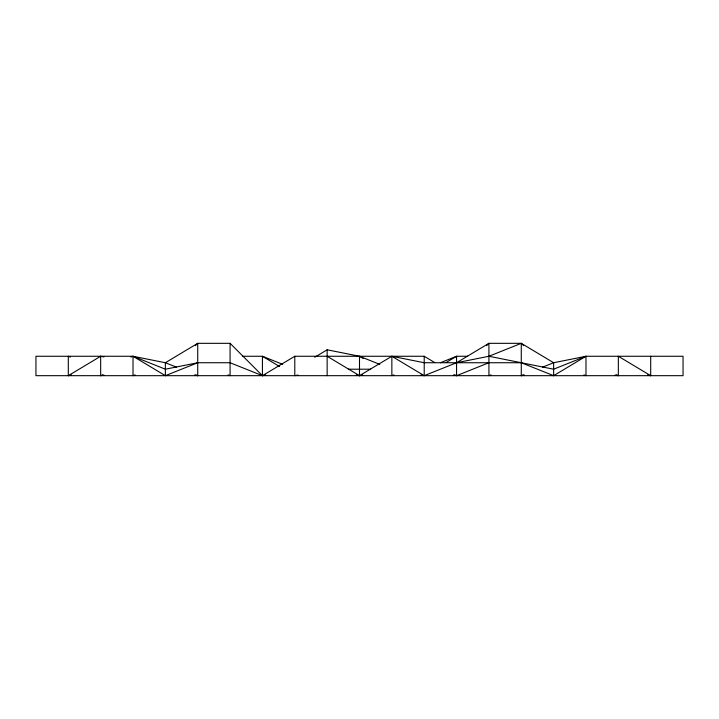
<?xml version="1.0" encoding="UTF-8"?>
<svg xmlns="http://www.w3.org/2000/svg" width="719" height="719" viewBox="0 0 719 719"><rect width="100%" height="100%" fill="white"/><g stroke="black" fill="none" stroke-linecap="round" stroke-linejoin="round"><path stroke-width="1.08" d="M195.361 345.686L197.725 343.322L230.08 343.322L262.435 375.678L265.671 375.03M486.556 345.686L488.92 343.322L521.275 343.322L553.63 362.736L585.985 356.264L683.05 356.264L683.05 375.678L35.95 375.678L35.95 356.264L133.015 356.264L165.37 362.736L176.497 367.184M70.327 357.073L68.305 356.264L68.305 375.678L100.66 356.264L103.895 356.912M434.68 362.547L424.21 356.264L294.79 356.264L262.435 375.678L230.08 362.736L197.725 362.736L165.37 369.207L133.015 356.264L130.993 357.073M314.778 357.217L327.145 349.793L359.5 356.264L379.722 364.353M356.264 375.03L359.5 375.678L391.855 356.264L424.21 362.736L521.275 362.736L553.63 375.678L585.985 356.264L585.985 375.678L583.963 374.869M446.095 362.547L456.565 356.264L467.718 356.264M420.974 375.03L424.21 375.678L456.565 362.736L488.92 343.322L488.92 375.678L490.942 374.869M100.66 356.264L100.66 375.678L102.682 374.869M135.037 374.869L133.015 375.678L133.015 356.264L165.37 375.678L197.725 362.736M393.877 374.869L391.855 375.678L391.855 356.264L424.21 375.678L424.21 356.264M440.388 362.736L456.565 356.264L456.565 375.678L453.329 375.03M456.565 362.736L488.92 356.264L521.275 343.322L523.639 345.686M488.92 362.736L456.565 375.678L454.543 374.869M521.275 343.322L521.275 375.678L523.297 374.869M542.503 367.184L553.63 362.736L553.63 375.678M585.985 356.264L553.63 369.207L488.92 356.264M68.305 375.678L71.54 375.03M100.66 375.678L103.895 375.03M298.026 375.03L294.79 375.678L294.79 356.264M327.145 356.264L359.5 375.678L362.736 375.03M521.275 375.678L524.511 375.03M242.357 356.264L262.435 356.264L282.657 364.353M348.347 369.207L370.653 369.207M647.46 375.03L650.695 375.678L650.695 356.264M615.105 375.03L618.34 375.678L618.34 356.264L650.695 375.678M194.49 375.03L197.725 375.678L197.725 343.322L165.37 362.736L165.37 375.678M616.318 374.869L618.34 375.678M228.058 374.869L230.08 375.678L230.08 343.322M195.703 374.869L197.725 375.678M363.311 358.547L359.5 356.264L359.5 375.678M279.565 366.546L262.435 356.264L262.435 375.678L260.53 374.536M327.145 349.793L327.145 375.678"/></g></svg>
